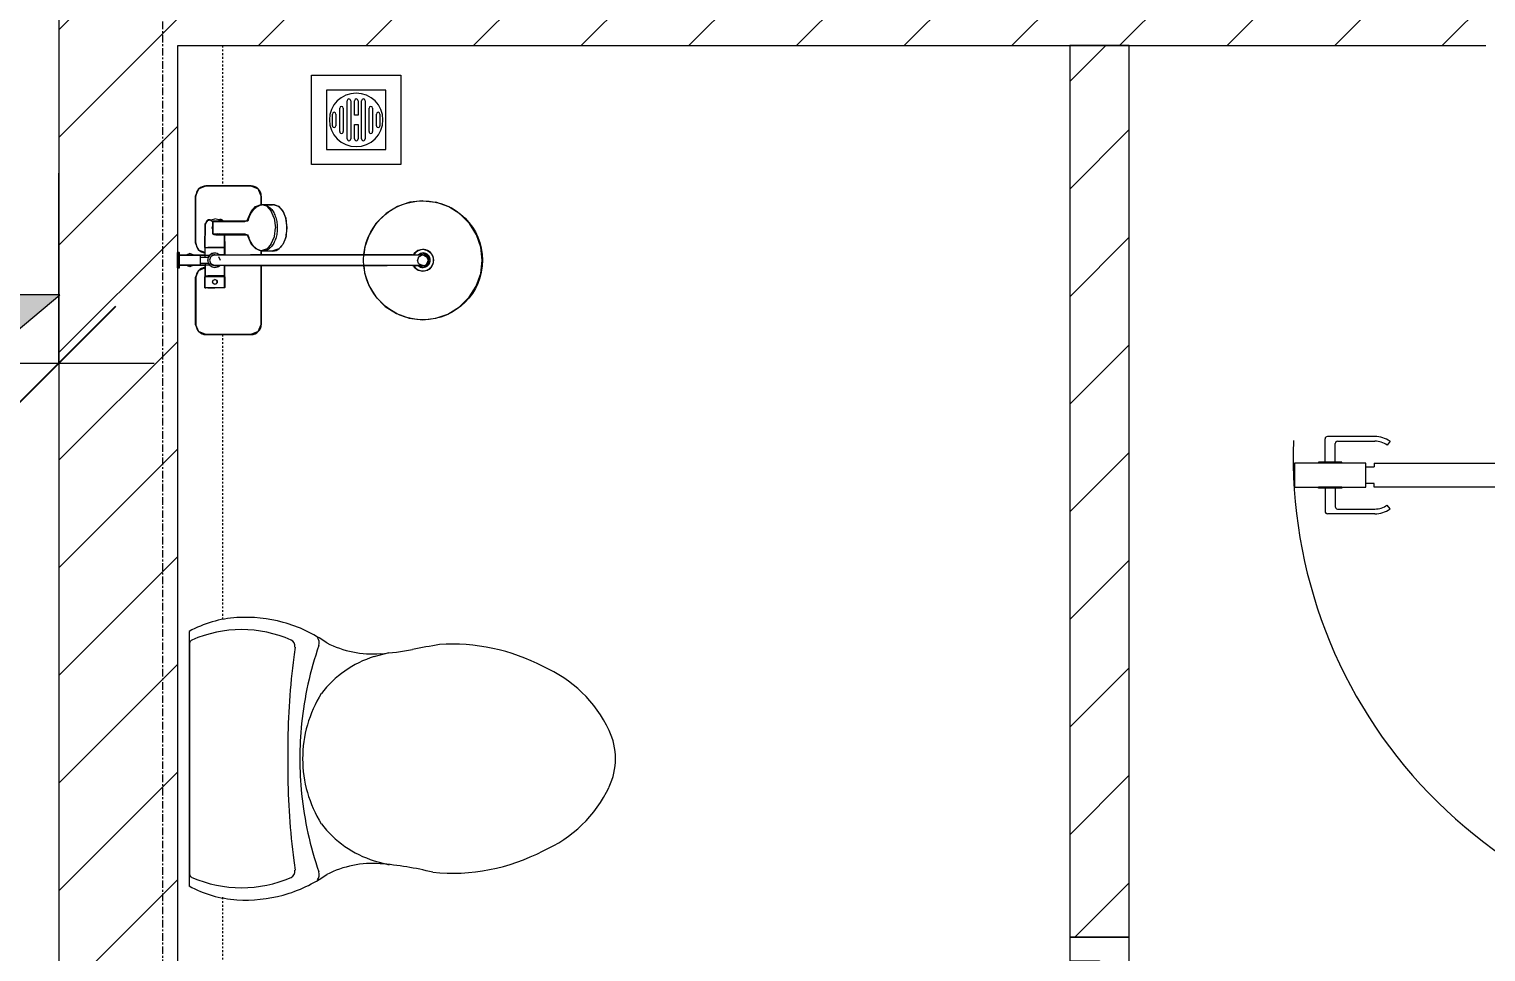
# Model space of a CAD drawing. Header units: millimetres. Extents: x 962 to 239635, y -15958 to 82755.
# Drawn here: x 145078 to 147528, y 29512 to 31064 of the extents above; entities that cross this region are included whole.
import ezdxf

# ---------------------------------------------------------------- set-up
doc = ezdxf.new("R2010")
doc.units = ezdxf.units.MM
doc.linetypes.add('Dash 1_8_', pattern=[6.35, 3.175, -3.175])
doc.linetypes.add('Grid Line', pattern=[22.225, 12.7, -3.175, 3.175, -3.175])
for name, color, linetype, lineweight in [('0-1', 7, 'Continuous', 5), ('A-ANNO-DIMS', 211, 'Continuous', 9), ('A-ANNO-DIMS-160', 211, 'Continuous', 9), ('A-ANNO-NOTE', 131, 'Continuous', 9), ('A-AREA', 32, 'Dash 1_8_', 9), ('A-DETL-GENF-1', 9, 'Continuous', 9), ('A-DOOR-1', 254, 'Continuous', 9), ('A-DOOR-2', 9, 'Continuous', 9), ('A-WALL-1', 253, 'Continuous', 18), ('A-WALL-3', 113, 'Continuous', 18), ('A-WALL-PATT-1', 10, 'Continuous', 9), ('A-WALL-PATT-2', 111, 'Continuous', 9), ('M-EQPM-1', 254, 'Continuous', 9), ('P-SANR-FIXT', 6, 'Continuous', 9), ('P-SANR-FIXT-1', 254, 'Continuous', 9), ('S-GRID-1', 1, 'Grid Line', 9)]:
    doc.layers.add(name, color=color, linetype=linetype, lineweight=lineweight)
doc.styles.add('UTM Avo', font='UTM Avo.ttf', dxfattribs={"width": 0.9, "height": 400})
doc.dimstyles.new('1_Dim_chi_tiet_2_5', dxfattribs={"dimscale": 304.8, "dimtxt": 399.720379, "dimasz": 0.629921, "dimexe": 0.524934, "dimexo": 0.0625, "dimgap": 0.052493, "dimtad": 1, "dimdec": 0, "dimrnd": 5, "dimzin": 0, "dimdsep": 46, "dimtxsty": 'UTM Avo', "dimblk1": 'OBLIQUE', "dimblk2": 'OBLIQUE', "dimsah": 1, "dimcen": 0.09, "dimdle": 0.524934, "dimazin": 0, "dimtfac": 1, "dimtdec": 4, "dimtix": 1, "dimtmove": 0, "dimatfit": 3, "dimfxl": 1.049869, "dimfxlon": 1, "dimtvp": 1, "dimtolj": 1, "dimtzin": 0, "dimarcsym": 2})
pattern_1 = [(45, (61750.9, 0), (-90.50967, 90.50967), [])]

# ---------------------------------------------------------------- blocks, each defined once
blk = doc.blocks.new('93925000_0001 - 93925000_top_dwg_93925000_T-348115-TKCS_MB TẦNG 2')
at = {"layer": 'P-SANR-FIXT'}
for p, q in [((-125, -47.4), (-125, -123.4)), ((-29.3, -30.4), (-108, -30.4)), ((-46.3, -78.4), (-46.3, -46.7)), ((-27.2, -47.1), (-26.1, -47.1)), ((21.5, -45.9), (60.6, -46.7)), ((29.3, -30.4), (108, -30.4)), ((125, -47.4), (125, -123.4)), ((-9, -412.5), (-9, -62.5)), ((9, -62.5), (9, -412.5)), ((43, -64.7), (43, -117.7)), ((65.8, -117.7), (65.8, -64.7)), ((-27.2, -77.9), (-26.1, -77.9)), ((43, -78.7), (21.5, -79.2)), ((42.7, -117.9), (42.7, -117.9)), ((43.2, -117.6), (43.2, -117.5)), ((65.6, -117.5), (65.6, -117.6)), ((66.1, -117.9), (66.1, -117.9)), ((-108, -140.4), (-9, -140.4)), ((9, -140.4), (16.1, -140.4)), ((15.4, -159.1), (15.8, -143.3)), ((108, -140.4), (92.7, -140.4)), ((93, -143.3), (93.4, -159.1))]:
    blk.add_line(p, q, dxfattribs=at)
at = {"layer": 'P-SANR-FIXT', "flags": 128}
for points in [[(-45.8, -46.1), (-27.2, -46.1), (-27.2, -78.9), (-45.8, -78.9)], [(-26.1, -46), (-26.1, -78.9), (-9, -79)], [(21.5, -47.4), (21.5, -79.1), (9, -79)]]:
    blk.add_lwpolyline(points, dxfattribs=at)
at = {"layer": 'P-SANR-FIXT'}
for centre, radius in [((-36.5, -62.5), 3.95), ((0, -412.5), 100)]:
    blk.add_circle(centre, radius, dxfattribs=at)
for centre, radius, start, end in [((-108, -47.4), 17, 90, 180), ((-45.8, -46.6), 0.5, 90, 180), ((-29.3, -47.4), 17, 4.7626, 90), ((29.3, -47.4), 17, 90, 175.2374), ((59.7, -57.1), 10.5, 38.6491, 85.492), ((108, -47.4), 17, 360, 90), ((0, -62.5), 12, 318.5904, 221.4096), ((0, -62.5), 9, 90, 180.0008), ((0, -62.5), 9, 360, 90), ((45.7, -61.8), 2.59, 155.1929, 175.7071), ((45.9, -61.8), 2.75, 130.8294, 155.1929), ((46.1, -62.1), 3.08, 110.5459, 130.8294), ((54.4, -334.8), 275.9, 88.2683, 91.7343), ((-11.1, -67.1), 76.9, 1.7693, 4.1075), ((65.2, -72.4), 3.46, 323.2522, 79.3541), ((-45.8, -78.4), 0.5, 180, 270), ((51, -158.7), 41.5, 117.0276, 119.7085), ((52.2, -161.1), 44.1, 113.3199, 117.0258), ((51.7, -159.9), 42.8, 109.7779, 113.2977), ((52.5, -162.2), 45.2, 106.1472, 109.7766), ((53.2, -164.5), 47.7, 103.9355, 106.1665), ((39.1, -108.2), 10.4, 284.3956, 285.5116), ((40.8, -114.2), 4.19, 285.5116, 289.9665), ((40.2, -112.5), 6, 289.9665, 292.7061), ((41.4, -115.3), 2.96, 292.7061, 296.5405), ((41.3, -115.1), 3.16, 296.9591, 300.8286), ((41.8, -115.8), 2.26, 300.8286, 305.287), ((42.1, -116.4), 1.64, 305.287, 309.9326), ((42.6, -116.9), 0.906, 309.9326, 315.24), ((66.5, -116.6), 1.39, 229.6335, 235.1234), ((66.3, -116.8), 1.08, 225.1702, 229.6335), ((67.3, -115.4), 2.79, 235.1234, 238.7439), ((67.2, -115.6), 2.6, 238.7439, 243.4573), ((67.8, -114.4), 3.89, 243.9189, 246.8313), ((68.1, -113.8), 4.52, 246.843, 250.4792), ((68.3, -113.2), 5.24, 250.478, 254.0406), ((68.5, -112.7), 5.75, 254.0357, 256.0561), ((55.4, -165.2), 48.4, 73.8659, 76.0481), ((56.2, -162.4), 45.5, 70.241, 73.86), ((57.4, -159.2), 42.1, 66.6693, 70.2637), ((56.5, -161.3), 44.3, 62.9815, 66.6728), ((58, -158.4), 41.1, 60.2783, 62.9855), ((-108, -123.4), 17, 180, 270), ((32.6, -143.6), 16.9, 172.414, 179.1297), ((33.7, -143.7), 17.9, 164.9525, 172.4168), ((35.2, -144.2), 19.5, 157.9614, 164.9563), ((37.1, -144.9), 21.6, 151.4775, 157.9654), ((39.3, -146.1), 24, 145.4892, 151.4815), ((41.5, -147.6), 26.8, 139.9517, 145.4927), ((43.6, -149.4), 29.5, 134.7867, 139.9744), ((46.2, -152), 33.2, 130.0223, 134.7808), ((47.7, -153.8), 35.5, 125.4414, 130.0144), ((49.9, -156.8), 39.2, 121.1773, 125.4365), ((50.6, -157.9), 40.5, 119.697, 121.1761), ((57.7, -158.9), 41.7, 58.8444, 60.2824), ((59.2, -156.4), 38.7, 54.5377, 58.8482), ((60.9, -154), 35.8, 50.0034, 54.5405), ((62.8, -151.7), 32.8, 45.1921, 50.0042), ((65, -149.6), 29.8, 40.0487, 45.1896), ((87.6, -128.4), 1.5, 180, 187.5386), ((87.6, -128.4), 1.5, 258.6057, 270), ((67.2, -147.7), 26.8, 34.5125, 40.0422), ((69.4, -146.2), 24.2, 28.5363, 34.4919), ((73.8, -143.9), 19.2, 21.6374, 28.9183), ((71.2, -145), 22.1, 15.4436, 21.6374), ((76.8, -143.4), 16.2, 7.1859, 15.4436), ((73.9, -143.8), 19.1, 1.2699, 7.1859), ((108, -123.4), 17, 270, 360), ((32.7, -159), 17.3, 181.3198, 222.2619), ((76, -159), 17.4, 317.3098, 358.6393), ((54.2, -123), 60.6, 259.1395, 270.1494), ((54.2, -119.5), 64.1, 270.1494, 280.3637), ((0, -412.5), 18, 120.2491, 59.7509), ((0, -412.5), 12.2, 137.7946, 42.2054), ((0, -412.5), 9, 180, 0)]:
    blk.add_arc(centre, radius, start, end, dxfattribs=at)
for points, degree in [([(-12.9, 0), (-12.9, -1.5), (-12.9, -3)], 2), ([(12.9, 0), (0, 0), (-12.8, 0)], 2), ([(12.8, 0), (12.9, 0), (12.9, 0)], 2), ([(12.9, 0), (12.9, -1.5), (12.9, -3)], 2), ([(-12.9, -3), (0, -3), (12.8, -3)], 2), ([(-12.8, -3), (-12.9, -3), (-12.9, -3)], 2), ([(-8.5, -3.8), (-8.5, -20.9), (-8.5, -38)], 2), ([(8.5, -3.8), (8.5, -20.9), (8.5, -38)], 2), ([(-5, -46), (-15.5, -46), (-26.1, -46)], 2), ([(-8.5, -38), (0, -38), (8.5, -38)], 2), ([(-5, -38), (-5, -44.8), (-5, -51.6)], 2), ([(5, -38), (5, -44.8), (5, -51.6)], 2), ([(5, -46), (13.3, -46), (21.5, -46)], 2), ([(43.2, -61.6), (43.1, -62.2), (43.3, -62.8), (43, -63.5), (43, -64.1), (43, -64.7)], 5), ([(46.1, -59), (45.8, -59), (45.6, -59), (45.4, -59.1), (45.2, -59.1), (45, -59.2)], 5), ([(65.6, -61.6), (65.6, -60.8), (65.5, -60), (64.3, -59), (63.5, -59), (62.7, -59)], 5), ([(42.8, -182.5), (33, -180.6), (24.7, -176.4), (19.9, -170.7)], 3), ([(88.8, -170.8), (83.9, -176.5), (75.6, -180.7), (65.8, -182.5)], 3)]:
    blk.add_open_spline(points, degree=degree, dxfattribs=at)
for points, weights in [([(-9.3, -3), (-8.5, -3), (-8.5, -3.8)], [1, 0.707106775639, 1]), ([(9.3, -3), (8.5, -3), (8.5, -3.8)], [1, 0.707106765177, 1]), ([(21.5, -45.9), (21.5, -45.7), (21.5, -47.4)], [0.874147445041, 0.908470869121, 1]), ([(67.9, -74.4), (66.9, -75.7), (65.8, -76.4)], [1, 0.991614392871, 1]), ([(54.4, -167.3), (15.8, -167.3), (15.8, -143.6)], [1, 0.707106781187, 1]), ([(93, -143.6), (93, -167.3), (54.4, -167.3)], [1, 0.707106781187, 1])]:
    blk.add_rational_spline(points, weights, degree=2, dxfattribs=at)
blk.add_open_spline([(68, -50.6), (68.4, -51.1), (68.6, -51.7), (68.7, -53.5), (68.2, -54.7), (66.1, -57), (64.6, -58.1), (62.7, -59)], degree=3, knots=[0.3623591, 0.3623591, 0.3623591, 0.3623591, 0.4991435, 0.4991435, 0.7494159, 0.7494159, 0.9564651, 0.9564651, 0.9564651, 0.9564651], dxfattribs=at)
blk = doc.blocks.new('93925000_0001 - 93925000_top_dwg-348114-TKCS_MB TẦNG 2')
blk.add_blockref('93925000_0001 - 93925000_top_dwg_93925000_T-348115-TKCS_MB TẦNG 2', (0, 0))
blk = doc.blocks.new('93925000_0001 - 93925000_3D_low_dwg-V33-TKCS_MB TẦNG 2')
at = {"layer": 'P-SANR-FIXT'}
for p, q in [((-13, 0.4), (-12.1, 0.4)), ((-13, 0.4), (-11.6, 0.4)), ((-13, -2.4), (-13, 0.4)), ((-12.1, 0.4), (-9.1, 0.4)), ((-8, 0.4), (-11.6, 0.4)), ((-9.1, 0.4), (-5, 0.4)), ((-5, 0.4), (-8, 0.4)), ((-5, 0.4), (0, 0.4)), ((0, 0.4), (5.1, 0.4)), ((5.1, 0.4), (9, 0.4)), ((8.2, 0.4), (5.1, 0.4)), ((11.6, 0.4), (8.2, 0.4)), ((9, 0.4), (12, 0.4)), ((13, 0.4), (11.6, 0.4)), ((12, 0.4), (13, 0.4)), ((13, -2.4), (13, 0.4)), ((-13, -2.4), (-13, 0)), ((-12.1, -2.4), (-13, -2.4)), ((-13, -2.4), (-11.6, -2.4)), ((-12.1, -2.4), (-13, -2.4)), ((-13, -2.4), (-11.6, -2.4)), ((-9.1, -2.4), (-12.1, -2.4)), ((-9.1, -2.4), (-12.1, -2.4)), ((-11.6, -2.4), (-8.5, -2.4)), ((-11.6, -2.4), (-8.9, -2.4)), ((-11.1, -20.1), (-8.9, -14.6)), ((-8.9, -25.2), (-11.1, -20.1)), ((-5, -2.4), (-9.1, -2.4)), ((-8.9, -45.6), (-8.9, -2.4)), ((-6.1, -2.4), (-8.5, -2.4)), ((-8.5, -53.6), (-8.5, -2.4)), ((0, -2.4), (-5, -2.4)), ((5.1, -2.4), (0, -2.4)), ((5.1, -2.4), (9, -2.4)), ((6.1, -2.4), (8.5, -2.4)), ((11.6, -2.4), (8.5, -2.4)), ((8.5, -2.4), (8.5, -53.6)), ((8.9, -2.4), (8.9, -45.6)), ((11.6, -2.4), (8.9, -2.4)), ((11.1, -20.1), (8.9, -15)), ((8.9, -25.6), (11.1, -20.1)), ((9, -2.4), (12, -2.4)), ((9, -2.4), (12, -2.4)), ((13, -2.4), (11.6, -2.4)), ((13, -2.4), (11.6, -2.4)), ((12, -2.4), (13, -2.4)), ((12, -2.4), (13, -2.4)), ((13, -2.4), (13, 0)), ((-125, -47), (-120, -35)), ((-120, -35), (-125, -47)), ((-125, -123), (-125, -47)), ((-125, -47), (-125, -123)), ((-120, -35), (-108, -30)), ((-108, -30), (-120, -35)), ((-108, -30), (-29.2, -30)), ((-29.2, -30), (-108, -30)), ((-46.3, -45.7), (-27.2, -45.6)), ((-46.3, -46.9), (-46.3, -45.7)), ((-46.3, -45.7), (-46.3, -46.9)), ((-46.3, -50.5), (-46.3, -46.9)), ((-29.2, -30), (-17.2, -35)), ((-17.2, -35), (-29.2, -30)), ((-27.2, -46.8), (-27.2, -45.6)), ((-27.2, -46.8), (-27.2, -50.4)), ((-26.1, -46.8), (-26.1, -45.6)), ((-8.5, -45.6), (-26.1, -45.6)), ((-26.1, -46.8), (-26.1, -50.4)), ((-17.2, -35), (-12.8, -45.6)), ((-12.8, -45.6), (-17.2, -35)), ((21.5, -45.6), (8.5, -45.6)), ((17.2, -35), (12.8, -45.6)), ((12.8, -45.6), (17.2, -35)), ((17.2, -35), (29.2, -30)), ((17.2, -35), (29.2, -30)), ((21.5, -45.6), (60.6, -46.1)), ((21.5, -46.8), (21.5, -45.6)), ((21.5, -46.8), (21.5, -50.4)), ((29.2, -30), (108, -30)), ((108, -30), (29.2, -30)), ((60.6, -46.1), (66.7, -50.3)), ((108, -30), (120, -35)), ((120, -35), (108, -30)), ((120, -35), (125, -47)), ((125, -47), (120, -35)), ((125, -47), (125, -123)), ((125, -123), (125, -47)), ((-46.3, -50.5), (-46.3, -56.1)), ((-46.3, -56.1), (-46.3, -62.1)), ((-46.3, -68.1), (-46.3, -62.1)), ((-46.3, -73.7), (-46.3, -68.1)), ((-40.5, -62.1), (-39.4, -59.4)), ((-40.5, -62.1), (-39.3, -64.9)), ((-36.6, -58.1), (-39.4, -59.4)), ((-36.5, -66.1), (-39.3, -64.9)), ((-36.6, -58.1), (-33.6, -59.3)), ((-33.6, -64.8), (-36.5, -66.1)), ((-33.6, -59.3), (-32.5, -62.1)), ((-33.6, -64.8), (-32.5, -62.1)), ((-27.2, -56), (-27.2, -50.4)), ((-27.2, -62.1), (-27.2, -56)), ((-27.2, -68.2), (-27.2, -62.1)), ((-27.2, -73.8), (-27.2, -68.2)), ((-26.1, -56), (-26.1, -50.4)), ((-26.1, -62.1), (-26.1, -56)), ((-26.1, -68.2), (-26.1, -62.1)), ((-26.1, -73.8), (-26.1, -68.2)), ((-11.1, -57.5), (-12, -62.1)), ((-11.2, -57.7), (-12, -62.1)), ((-12, -62.1), (-11.2, -66.5)), ((-12, -62.1), (-11.2, -66.5)), ((-8.5, -53.6), (-11.2, -57.7)), ((-8.5, -53.6), (-11.2, -57.7)), ((-11.1, -57.5), (-11.2, -57.7)), ((-11.1, -66.7), (-11.2, -66.5)), ((-11.2, -66.5), (-10.2, -68)), ((-11.1, -66.7), (-10.2, -68)), ((-5.4, -54.9), (-9, -62.1)), ((-9, -62.1), (-9, -66.3)), ((-9, -79.5), (-9, -66.3)), ((-4.4, -50.9), (-8.5, -53.6)), ((-4.4, -50.9), (-8.5, -53.6)), ((0, -53.1), (-5.4, -54.9)), ((-4.6, -51), (-4.4, -50.9)), ((0, -50.1), (-4.4, -50.9)), ((4.4, -50.9), (0, -50.1)), ((1.9, -53.9), (0, -53.1)), ((6.4, -68.5), (0, -71.1)), ((4.4, -50.9), (4.6, -51)), ((4.4, -50.9), (8.5, -53.6)), ((4.4, -50.9), (8.5, -53.6)), ((9, -62.1), (6.4, -55.7)), ((9, -62.1), (7.9, -59.4)), ((11.1, -57.5), (8.5, -53.6)), ((11.2, -57.7), (8.5, -53.6)), ((11.2, -57.7), (8.5, -53.6)), ((9, -62.1), (9, -66.5)), ((9, -79.6), (9, -66.5)), ((10.2, -68), (11.2, -66.5)), ((10.2, -68), (11.2, -66.5)), ((11.1, -57.5), (11.2, -57.7)), ((11.1, -66.7), (12, -62.1)), ((11.1, -66.7), (11.2, -66.5)), ((12, -62.1), (11.2, -57.7)), ((12, -62.1), (11.2, -57.7)), ((11.2, -66.5), (12, -62.1)), ((21.5, -56), (21.5, -50.4)), ((21.5, -62.1), (21.5, -56)), ((21.5, -68.2), (21.5, -62.1)), ((21.5, -73.8), (21.5, -68.2)), ((43.3, -68.3), (43.8, -62.2)), ((43.3, -68.3), (44.3, -66.3)), ((44.3, -70.3), (43.3, -68.3)), ((44.3, -58.6), (44.2, -112.9)), ((65.4, -58.6), (44.3, -58.6)), ((52.7, -58.6), (54.8, -57.9)), ((54.8, -57.9), (56.9, -58.6)), ((65.4, -58.6), (65.4, -112.9)), ((66.3, -68.3), (65.4, -66.3)), ((65.4, -70.2), (66.3, -68.3)), ((66.3, -68.3), (65.5, -58.6)), ((66.7, -50.3), (69.5, -62.1)), ((66.7, -73.9), (69.5, -62.1)), ((-46.3, -77.3), (-46.3, -73.7)), ((-46.3, -78.5), (-46.3, -77.3)), ((-46.3, -78.5), (-46.3, -77.3)), ((-46.3, -78.5), (-27.2, -78.6)), ((-27.2, -77.4), (-27.2, -73.8)), ((-27.2, -78.6), (-27.2, -77.4)), ((-26.1, -77.4), (-26.1, -73.8)), ((-26.1, -78.6), (-26.1, -77.4)), ((-26.1, -78.6), (-9, -78.6)), ((-9, -79.5), (-9, -94.5)), ((-9, -94.5), (-9, -122.1)), ((9, -78.6), (21.5, -78.6)), ((9, -79.6), (9, -94.6)), ((9, -94.6), (9, -122.1)), ((21.5, -77.4), (21.5, -73.8)), ((21.5, -78.6), (21.5, -77.4)), ((21.5, -78.6), (44.3, -78.3)), ((-9, -122.1), (-9, -352.1)), ((9, -352.1), (9, -122.1)), ((42.7, -116.4), (27.2, -123.6)), ((44.2, -112.9), (42.7, -116.4)), ((65.4, -112.9), (67, -116.4)), ((67, -116.4), (82.2, -123.4)), ((-120, -135), (-125, -123)), ((-125, -123), (-120, -135)), ((-108, -140), (-120, -135)), ((-120, -135), (-108, -140)), ((-8.8, -140), (-108, -140)), ((-108, -140), (-8.8, -140)), ((16.1, -140), (8.8, -140)), ((8.8, -140), (16.1, -140)), ((16, -140.4), (19, -131.1)), ((16, -140.4), (16, -160.1)), ((19.3, -150.1), (16, -140.4)), ((27.2, -123.6), (19, -131.1)), ((82.2, -123.4), (90.4, -130.7)), ((90.4, -130.7), (93.7, -140.4)), ((90.7, -149.6), (93.7, -140.4)), ((108, -140), (93.6, -140)), ((93.6, -140), (108, -140)), ((93.7, -140.4), (93.7, -160.1)), ((108, -140), (120, -135)), ((108, -140), (120, -135)), ((125, -123), (120, -135)), ((120, -135), (125, -123)), ((16, -160.1), (18.8, -169)), ((19.3, -169.7), (16, -160.1)), ((27.5, -157.3), (19.3, -150.1)), ((25.5, -175.3), (19.3, -169.7)), ((27.5, -157.3), (39.8, -162.4)), ((39.8, -162.4), (54.8, -164.2)), ((70.6, -162.2), (54.8, -164.2)), ((70.6, -162.2), (82.5, -157.2)), ((90.7, -149.6), (82.5, -157.2)), ((90.7, -169.3), (82.5, -176.8)), ((90.6, -169.4), (88.2, -171.6)), ((93.7, -160.1), (90.7, -169.3)), ((39.8, -182), (27.5, -177)), ((39.6, -182), (54.8, -183.9)), ((39.8, -182), (54.8, -183.9)), ((54.8, -183.9), (70.6, -181.9)), ((54.8, -183.9), (69.3, -182.2)), ((82.5, -176.8), (70.6, -181.9)), ((82.2, -177), (79.6, -178.1)), ((-21.4, -314.2), (-42.5, -321.4)), ((-9, -312.8), (-21.4, -314.2)), ((22.5, -314.4), (9, -312.9)), ((43, -321.6), (22.5, -314.4)), ((-61.8, -333.3), (-77.7, -348.9)), ((-42.5, -321.4), (-61.8, -333.3)), ((61.9, -333.3), (43, -321.6)), ((78.8, -350.3), (61.9, -333.3)), ((-77.7, -348.9), (-89.8, -367.9)), ((-9, -374.4), (-9, -352.1)), ((9, -374.3), (9, -352.1)), ((90.5, -369.3), (78.8, -350.3)), ((-97.3, -388.9), (-100, -411.9)), ((-89.8, -367.9), (-97.3, -388.9)), ((-9, -394.7), (-9, -374.4)), ((9, -394.5), (9, -374.3)), ((97.6, -390.1), (90.5, -369.3)), ((100, -411.9), (97.6, -390.1)), ((-100, -411.9), (-97.6, -433.8)), ((-16.7, -404), (-18.5, -411.9)), ((-18.5, -411.9), (-18.5, -411.9)), ((-18.5, -411.9), (-16.5, -420.1)), ((-11.8, -397.7), (-16.7, -404)), ((-12, -411.9), (-9, -404.4)), ((-8.3, -420.6), (-12, -411.9)), ((-9, -396.3), (-11.8, -397.7)), ((-9, -394.7), (-9, -407.6)), ((-5.4, -404.7), (-9, -411.9)), ((-9, -407.6), (-9, -411.9)), ((-9, -411.9), (-9, -411.9)), ((-5.4, -404.7), (-6.3, -405.5)), ((-5.4, -404.7), (0, -402.9)), ((5.4, -404.7), (0, -402.9)), ((9, -411.9), (5.4, -404.7)), ((5.4, -404.7), (6.2, -405.4)), ((5.4, -419.1), (9, -411.6)), ((5.4, -419.1), (9, -411.9)), ((8.7, -420.2), (12, -411.9)), ((9, -394.5), (9, -407.4)), ((11.7, -397.6), (9, -396.3)), ((12, -411.9), (9, -404.9)), ((9, -411.9), (9, -407.4)), ((9, -411.6), (9, -411.9)), ((11.7, -397.6), (16.7, -403.7)), ((11.7, -397.6), (16.7, -403.7)), ((18.5, -411.9), (16.5, -420.1)), ((16.7, -403.7), (18.5, -411.9)), ((16.7, -403.7), (18.5, -411.9)), ((18.5, -411.9), (18.5, -411.9)), ((100, -411.9), (97.5, -433.9)), ((-97.6, -433.8), (-90.5, -454.4)), ((-16.5, -420.1), (-11.3, -426.5)), ((-11.3, -426.5), (-3.9, -430)), ((0, -423.9), (-8.3, -420.6)), ((-5.4, -419.1), (-6.2, -418.4)), ((0, -420.9), (-5.4, -419.1)), ((0, -420.9), (-5.4, -419.1)), ((-3.9, -430), (4.1, -429.9)), ((5.4, -419.1), (0, -420.9)), ((5.4, -419.1), (0, -420.9)), ((8.7, -420.2), (0, -423.9)), ((4.1, -429.9), (11.7, -426.2)), ((6.2, -418.4), (5.4, -419.1)), ((16.5, -420.1), (11.7, -426.2)), ((89.8, -455.8), (97.5, -433.9)), ((-90.5, -454.4), (-78.4, -473.9)), ((78, -474.5), (89.8, -455.8)), ((-78.4, -473.9), (-62.2, -490.2)), ((61.9, -490.4), (78, -474.5)), ((-62.2, -490.2), (-43.5, -501.9)), ((-43.5, -501.9), (-22.2, -509.4)), ((-22.2, -509.4), (-0.1, -511.9)), ((-0.1, -511.9), (22.1, -509.4)), ((22.1, -509.4), (42.9, -502.2)), ((42.9, -502.2), (61.9, -490.4))]:
    blk.add_line(p, q, dxfattribs=at)
blk = doc.blocks.new('93925000_0001 - FMM 93925000-V34-TKCS_MB TẦNG 2')
for name in ['93925000_0001 - 93925000_3D_low_dwg-V33-TKCS_MB TẦNG 2', '93925000_0001 - 93925000_top_dwg-348114-TKCS_MB TẦNG 2']:
    blk.add_blockref(name, (0, 0))
blk = doc.blocks.new('TOILET - TOILET-348229-TKCS_MB TẦNG 2')
at = {"layer": 'P-SANR-FIXT-1'}
for p, q in [((214.2, -19.1), (-214.2, -19.1)), ((194, -19.9), (-194, -19.9)), ((-171.7, -330.3), (-178.6, -355.5)), ((171.7, -330.3), (178.6, -355.5))]:
    blk.add_line(p, q, dxfattribs=at)
for centre, radius, start, end in [((-46.1, -111.1), 191.6, 151.2809, 176.4513), ((-9.8, -107.2), 207.3, 156.2862, 203.7138), ((-193.7, -26.4), 6.48, 92.3168, 156.2862), ((193.7, -26.4), 6.48, 23.7138, 87.6832), ((9.8, -107.2), 207.3, 336.2862, 23.7138), ((46.1, -111.1), 191.6, 3.5487, 28.7191), ((1.9, -114.1), 239.7, 176.4513, 195.2961), ((-1.9, -114.1), 239.7, 344.7039, 3.5487), ((-4, -115.7), 233.6, 195.2961, 215.2147), ((-189.1, -185.5), 11.7, 205.4105, 277.5788), ((178.9, -2951.3), 2778.4, 97.2351, 97.5788), ((-14.3, -1400.4), 1215.6, 90.3974, 97.407), ((0, -3462.8), 3278, 89.6026, 90.3974), ((14.3, -1400.4), 1215.6, 82.593, 89.6026), ((-178.9, -2951.3), 2778.4, 82.4212, 82.7649), ((189.1, -185.5), 11.7, 262.4212, 334.5895), ((4, -115.7), 233.6, 324.7853, 344.7039), ((0.6, -792.1), 586.9, 95.8322, 108.9927), ((0, -416), 206.1, 90, 122.0732), ((0, -786.7), 581.5, 84.1678, 95.8322), ((0, -416), 206.1, 57.9268, 90), ((-0.6, -792.1), 586.9, 71.0073, 84.1678), ((-195, -224.1), 13.8, 230.6724, 288.9927), ((-0.4, -384), 179.5, 127.4036, 162.5964), ((0.4, -384), 179.5, 17.4036, 52.5964), ((195, -224.1), 13.8, 251.0073, 309.3276), ((-343.5, -327.4), 167.3, 355.4559, 27.38), ((343.5, -327.4), 167.3, 152.62, 184.5441), ((-719.2, -297.5), 544.3, 346.0536, 355.4559), ((719.2, -297.5), 544.3, 184.5441, 190.2879), ((-1948.3, -805.1), 2171.2, 9.681, 10.8949), ((137.1, -461.2), 329.8, 174.3487, 207.6878), ((-137.1, -461.2), 329.8, 332.3122, 3.6835), ((45.1, -528.6), 217.6, 203.2216, 244.7718), ((-45.1, -528.6), 217.6, 295.2282, 336.7784), ((0, -624.4), 111.7, 244.7718, 295.2282)]:
    blk.add_arc(centre, radius, start, end, dxfattribs=at)
blk = doc.blocks.new('DOOR_CW_01 CANH MO-PANEL KINH - DIW_01-900x2200-CỬA GỖ VÂN LAMINATE-553375-TKCS_MB TẦNG 2')
at = {"layer": 'A-DETL-GENF-1'}
for p, q in [((-397, -182), (-397, -62)), ((-397, -62), (-357, -62)), ((-357, -62), (-357, -182)), ((-357, -182), (-397, -182)), ((-391, -196), (-391, -182)), ((-391, -182), (-363, -182)), ((-363, -182), (-363, -196)), ((-397, -196), (-391, -196)), ((-397, -738), (-397, -196)), ((-357, -196), (-363, -196)), ((-357, -196), (-357, -738)), ((-433.9, -711.2), (-427.3, -715.8)), ((-320.1, -711.2), (-326.7, -715.8)), ((-442, -737), (-442, -816.5)), ((-434, -799.5), (-434, -737)), ((-397, -738), (-391, -738)), ((-357, -752), (-397, -752)), ((-397, -752), (-397, -872)), ((-391, -752), (-391, -738)), ((-363, -752), (-391, -752)), ((-357, -738), (-363, -738)), ((-363, -738), (-363, -752)), ((-357, -872), (-357, -752)), ((-320, -799.5), (-320, -737)), ((-312, -737), (-312, -816.5)), ((-399, -803.5), (-430, -803.5)), ((-399, -792.2), (-399, -831.8)), ((-397, -792.2), (-399, -792.2)), ((-397, -792.2), (-397, -831.8)), ((-357, -792.2), (-357, -831.8)), ((-357, -792.2), (-355, -792.2)), ((-355, -792.2), (-355, -831.8)), ((-355, -803.5), (-324, -803.5)), ((-399, -820.5), (-438, -820.5)), ((-399, -831.8), (-397, -831.8)), ((-355, -831.8), (-357, -831.8)), ((-355, -820.5), (-316, -820.5)), ((-397, -872), (-357, -872))]:
    blk.add_line(p, q, dxfattribs=at)
blk.add_circle((-407, -60), 10, dxfattribs=at)
for centre, radius, start, end in [((-407, -60), 814, 268, 0), ((-397, -737), 45, 145, 180), ((-397, -737), 37, 145, 180), ((-357, -737), 37, 0, 35), ((-357, -737), 45, 360, 35), ((-430, -799.5), 4, 180, 270), ((-324, -799.5), 4, 270, 0), ((-438, -816.5), 4, 180, 270), ((-316, -816.5), 4, 270, 0)]:
    blk.add_arc(centre, radius, start, end, dxfattribs=at)
at = {"layer": 'A-DOOR-2'}
for p, q in [((-450, -50), (-450, 50)), ((-450, 50), (-400, 50)), ((-400, 50), (-400, 0)), ((400, 0), (400, 50)), ((400, 50), (450, 50)), ((450, 50), (450, -50)), ((-410, 0), (-410, -50)), ((-400, 0), (-410, 0)), ((410, 0), (400, 0)), ((410, -50), (410, 0)), ((-410, -50), (-450, -50)), ((-407, -50), (-382, -50)), ((450, -50), (410, -50))]:
    blk.add_line(p, q, dxfattribs=at)
blk = doc.blocks.new('DOOR_CW_01 CANH MO-PANEL KINH - DIG_02-800x2200-CỬA NHÔM KÍNH-V2-TKCS_MB TẦNG 2')
at = {"layer": 'A-DETL-GENF-1'}
for p, q in [((-347, 772), (-307, 772)), ((-347, 652), (-347, 772)), ((-307, 772), (-307, 652)), ((-392, 637), (-392, 716.5)), ((-349, 720.5), (-388, 720.5)), ((-349, 731.8), (-347, 731.8)), ((-349, 692.2), (-349, 731.8)), ((-347, 692.2), (-347, 731.8)), ((-307, 692.2), (-307, 731.8)), ((-305, 731.8), (-307, 731.8)), ((-305, 692.2), (-305, 731.8)), ((-305, 720.5), (-266, 720.5)), ((-262, 637), (-262, 716.5)), ((-384, 699.5), (-384, 637)), ((-349, 703.5), (-380, 703.5)), ((-347, 692.2), (-349, 692.2)), ((-307, 692.2), (-305, 692.2)), ((-305, 703.5), (-274, 703.5)), ((-270, 699.5), (-270, 637)), ((-307, 652), (-347, 652)), ((-347, 638), (-341, 638)), ((-347, 638), (-347, 196)), ((-313, 652), (-341, 652)), ((-341, 652), (-341, 638)), ((-313, 638), (-313, 652)), ((-307, 638), (-313, 638)), ((-307, 196), (-307, 638)), ((-383.9, 611.2), (-377.3, 615.8)), ((-270.1, 611.2), (-276.7, 615.8)), ((-347, 196), (-341, 196)), ((-341, 196), (-341, 182)), ((-307, 196), (-313, 196)), ((-313, 182), (-313, 196)), ((-307, 182), (-347, 182)), ((-347, 182), (-347, 62)), ((-341, 182), (-313, 182)), ((-307, 62), (-307, 182)), ((-347, 62), (-307, 62))]:
    blk.add_line(p, q, dxfattribs=at)
blk.add_circle((-357, 60), 10, dxfattribs=at)
for centre, radius, start, end in [((-357, 60), 714, 360, 92), ((-388, 716.5), 4, 90, 180), ((-266, 716.5), 4, 0, 90), ((-380, 699.5), 4, 90, 180), ((-274, 699.5), 4, 0, 90), ((-347, 637), 45, 180, 215), ((-347, 637), 37, 180, 215), ((-307, 637), 37, 325, 0), ((-307, 637), 45, 325, 0)]:
    blk.add_arc(centre, radius, start, end, dxfattribs=at)
at = {"layer": 'A-DOOR-2'}
for p, q in [((-360, 50), (-400, 50)), ((-400, 50), (-400, -50)), ((-360, 0), (-360, 50)), ((-357, 50), (-332, 50)), ((400, 50), (360, 50)), ((360, 50), (360, 0)), ((400, -50), (400, 50)), ((-350, 0), (-360, 0)), ((-350, -50), (-350, 0)), ((360, 0), (350, 0)), ((350, 0), (350, -50)), ((-400, -50), (-350, -50)), ((350, -50), (400, -50))]:
    blk.add_line(p, q, dxfattribs=at)
blk = doc.blocks.new('THU NUOC - THU NUOC-455054-TKCS_MB TẦNG 2')
at = {"layer": 'M-EQPM-1'}
for p, q in [((-66.3, -70.6), (-66.3, 79.4)), ((-66.3, 79.4), (83.7, 79.4)), ((83.7, 79.4), (83.7, -70.6)), ((58.7, 54.4), (-41.3, 54.4)), ((-41.3, 54.4), (-41.3, -45.6)), ((58.7, -45.6), (58.7, 54.4)), ((-11, 32.1), (28.5, 32.1)), ((28.5, 26.1), (-11, 26.1)), ((-1.1, 44.5), (18.5, 44.5)), ((18.5, 38.5), (-1.1, 38.5)), ((-23.3, 19.6), (40.9, 19.6)), ((40.9, 13.6), (-23.3, 13.6)), ((-23.3, 7.2), (0.7, 7.2)), ((0.7, 1.2), (-23.3, 1.2)), ((0.7, 7.2), (0.7, 1.2)), ((16.7, 1.2), (16.7, 7.2)), ((16.7, 7.2), (40.9, 7.2)), ((40.9, 1.2), (16.7, 1.2)), ((-23.3, -4.8), (40.9, -4.8)), ((40.9, -10.8), (-23.3, -10.8)), ((-11, -17.3), (28.5, -17.3)), ((28.5, -23.3), (-11, -23.3)), ((-41.3, -45.6), (58.7, -45.6)), ((-1.1, -29.6), (18.5, -29.6)), ((18.5, -35.6), (-1.1, -35.6)), ((83.7, -70.6), (-66.3, -70.6))]:
    blk.add_line(p, q, dxfattribs=at)
for centre, radius, start, end in [((8.7, 4.4), 45, 0, 180), ((8.7, 4.4), 45, 360, 180), ((-11, 29.1), 3, 90, 270), ((-1.1, 41.5), 3, 90, 270), ((18.5, 41.5), 3, 270, 90), ((28.5, 29.1), 3, 270, 90), ((8.7, 4.4), 45, 180, 0), ((8.7, 4.4), 45, 180, 360), ((-23.3, 16.6), 3, 90, 270), ((-23.3, 4.2), 3, 90, 270), ((40.9, 16.6), 3, 270, 90), ((40.9, 4.2), 3, 270, 90), ((-23.3, -7.8), 3, 90, 270), ((-11, -20.3), 3, 90, 270), ((28.5, -20.3), 3, 270, 90), ((40.9, -7.8), 3, 270, 90), ((-1.1, -32.6), 3, 90, 270), ((18.5, -32.6), 3, 270, 90)]:
    blk.add_arc(centre, radius, start, end, dxfattribs=at)
blk = doc.blocks.new('NCV_TKTC_TANG 2_rvt-1-TKCS_MB TẦNG 2')
at = {"layer": 'A-WALL-PATT-1'}
h = blk.add_hatch(dxfattribs=at)
h.set_pattern_fill('FP_1', color=256, style=0, pattern_type=2)
h.set_pattern_definition([(45, (0, 0), (-90.50967, 90.50967), [])])
h.paths.add_polyline_path([(85177.6, 28636.9), (85177.6, 28736.9), (85077.6, 28736.9), (85077.6, 28636.9), (85131.7, 28636.9)])
h.paths.add_polyline_path([(85131.7, 29536.9), (85177.6, 29536.9), (85177.6, 31036.9), (85077.6, 31036.9), (85077.6, 29536.9)])
at = {"layer": 'A-WALL-1'}
for p, q in [((85177.6, 31036.9), (85077.6, 31036.9)), ((85077.6, 31036.9), (85077.6, 29536.9)), ((85177.6, 29536.9), (85177.6, 31036.9)), ((85077.6, 29536.9), (85177.6, 29536.9))]:
    blk.add_line(p, q, dxfattribs=at)
at = {"layer": 'A-DOOR-1'}
for name, p, rotation in [('DOOR_CW_01 CANH MO-PANEL KINH - DIW_01-900x2200-CỬA GỖ VÂN LAMINATE-553375-TKCS_MB TẦNG 2', (86327.6, 29936.9), 269.9999999999999), ('DOOR_CW_01 CANH MO-PANEL KINH - DIG_02-800x2200-CỬA NHÔM KÍNH-V2-TKCS_MB TẦNG 2', (85127.6, 29136.9), 90)]:
    blk.add_blockref(name, p, dxfattribs=dict(at, rotation=rotation))
at = {"layer": 'M-EQPM-1', "rotation": 90.0000000000001}
blk.add_blockref('THU NUOC - THU NUOC-455054-TKCS_MB TẦNG 2', (83882, 30902.8), dxfattribs=at)
at = {"layer": 'P-SANR-FIXT-1'}
for name, p, rotation in [('93925000_0001 - FMM 93925000-V34-TKCS_MB TẦNG 2', (83577.6, 30675.4), 90), ('TOILET - TOILET-348229-TKCS_MB TẦNG 2', (83577.6, 29836.9), 89.9999999999999)]:
    blk.add_blockref(name, p, dxfattribs=dict(at, rotation=rotation))
blk = doc.blocks.new('HDNDCT_MŨI TÊN THOÁT HIỂM - HDNDCT_MŨI TÊN THOÁT HIỂM-1614704-TKCS_MB TẦNG 2')
at = {"layer": 'A-ANNO-NOTE'}
h = blk.add_hatch(color=256, dxfattribs=at)
h.paths.add_polyline_path([(-3.153, 0), (0.5, 4.353), (0.5, -4.353)])
h.paths.add_polyline_path([(-2.5, 0), (0, -2.979), (0, 2.979)])
blk.add_hatch(color=256, dxfattribs=at).paths.add_polyline_path([(0, 2.979), (0, -2.979), (-2.5, 0)])
for p, q in [((0.5, 4.353), (-3.153, 0)), ((0.5, -4.353), (0.5, 4.353)), ((-2.5, 0), (0, 2.979)), ((0, 2.979), (-2.5, 0)), ((0, 2.979), (0, -2.979)), ((0, -2.979), (0, 2.979)), ((-3.153, 0), (0.5, -4.353)), ((0, -2.979), (-2.5, 0)), ((-2.5, 0), (0, -2.979))]:
    blk.add_line(p, q, dxfattribs=at)
blk = doc.blocks.new('DIMBLOCK233-TKCS_MB TẦNG 2')
at = {"layer": 'A-ANNO-DIMS-160'}
for p, q in [((142303.5, 30822.1), (142303.5, 30342.1)), ((142303.5, 30502.1), (142303.5, 30822.1)), ((145128.5, 30822.1), (145128.5, 30342.1)), ((145128.5, 30502.1), (145128.5, 30822.1)), ((142143.5, 30502.1), (145288.5, 30502.1))]:
    blk.add_line(p, q, dxfattribs=at)
at = {"layer": 'A-ANNO-DIMS-160', "lineweight": 25}
for p, q in [((142303.5, 30502.1), (142399.5, 30598.1)), ((145128.5, 30502.1), (145224.5, 30598.1)), ((142303.5, 30502.1), (142207.5, 30406.1)), ((145128.5, 30502.1), (145032.5, 30406.1))]:
    blk.add_line(p, q, dxfattribs=at)
at = {"layer": 'A-ANNO-DIMS-160', "color": 0, "insert": (143168.2, 31021.8), "char_height": 400, "width": 1314.636, "attachment_point": 1, "line_spacing_factor": 1.110334, "style": 'UTM Avo'}
blk.add_mtext('2825', dxfattribs=at)
blk = doc.blocks.new('_Oblique')
at = {"color": 0, "linetype": 'ByBlock', "lineweight": -2}
blk.add_line((-0.5, -0.5), (0.5, 0.5), dxfattribs=at)

msp = doc.modelspace()

# ---------------------------------------------------------------- hatches: boundary and pattern name
at = {"layer": 'A-WALL-PATT-2'}
h = msp.add_hatch(dxfattribs=at)
h.set_pattern_fill('FP_1', color=256, style=0, pattern_type=2)
h.set_pattern_definition(pattern_1)
h.paths.add_polyline_path([(145328.5, 25436.9), (145328.5, 28836.9), (145128.5, 28836.9), (145128.5, 25436.9), (145270.5, 25436.9)])
h.paths.add_polyline_path([(145328.5, 29036.9), (145328.5, 32236.9), (145128.5, 32236.9), (145128.5, 29036.9), (145270.5, 29036.9)])
h = msp.add_hatch(dxfattribs=at)
h.set_pattern_fill('FP_1', color=256, style=0, pattern_type=2)
h.set_pattern_definition(pattern_1)
h.paths.add_polyline_path([(147628.6, 31036.5), (147628.6, 31136.5), (145328.5, 31136.5), (145328.5, 31036.5), (147528.6, 31036.5)])

# ---------------------------------------------------------------- linework, layer by layer
at = {"layer": 'A-AREA'}
for p, q in [((145403.5, 31036.5), (145403.5, 30800.4)), ((145403.5, 30550.4), (145403.5, 30070.1)), ((145403.5, 29603.7), (145403.5, 29175.4))]:
    msp.add_line(p, q, dxfattribs=at)
at = {"layer": 'A-WALL-3'}
for p, q in [((145128.5, 32236.9), (145128.5, 29036.9)), ((145328.5, 30683.6), (145328.5, 31036.5)), ((145328.5, 31036.5), (147528.6, 31036.5)), ((145328.5, 29036.9), (145328.5, 30667.4))]:
    msp.add_line(p, q, dxfattribs=at)
at = {"layer": 'S-GRID-1'}
msp.add_line((145303.5, 19351.6), (145303.5, 76542.3), dxfattribs=at)

# ---------------------------------------------------------------- block references
at = {"layer": '0-1'}
msp.add_blockref('NCV_TKTC_TANG 2_rvt-1-TKCS_MB TẦNG 2', (61750.9, 0), dxfattribs=at)
at = {"layer": 'A-ANNO-NOTE', "xscale": 160, "yscale": 160, "zscale": 160, "rotation": 89.99999999999987}
msp.add_blockref('HDNDCT_MŨI TÊN THOÁT HIỂM - HDNDCT_MŨI TÊN THOÁT HIỂM-1614704-TKCS_MB TẦNG 2', (144433.5, 30537.4), dxfattribs=at)

# ---------------------------------------------------------------- dimensions: what is measured, and where the dimension line sits
at = {"layer": 'A-ANNO-DIMS'}
dim = msp.add_linear_dim(base=(145128.5, 30502.1), p1=(142303.5, 30822.1), p2=(145128.5, 30822.1), dimstyle='1_Dim_chi_tiet_2_5', override={"dimpost": '<>', "dimfxl": 2825}, dxfattribs=at)
dim.commit()
dim.dimension.update_dxf_attribs({"geometry": 'DIMBLOCK233-TKCS_MB TẦNG 2', "text_midpoint": (143716, 30725.1)})

doc.saveas('drawing.dxf')
